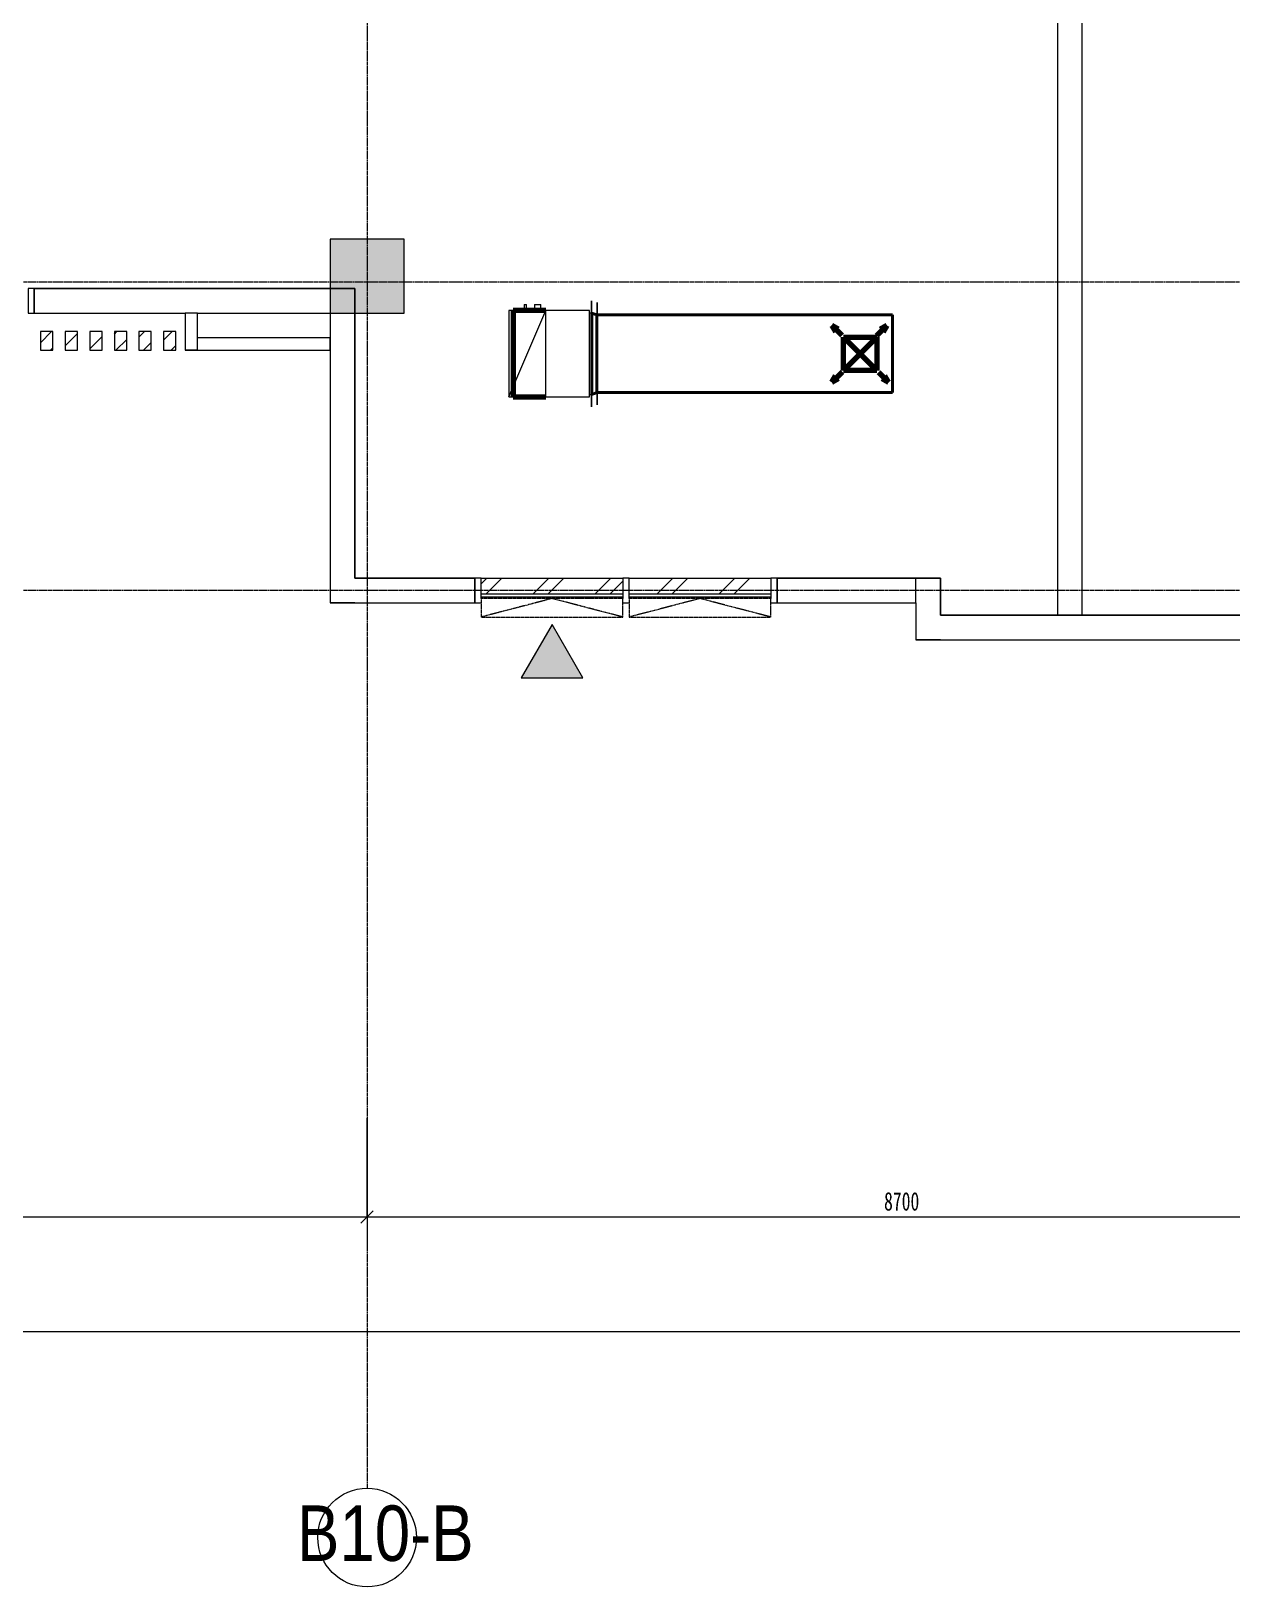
# Model space of a CAD drawing. Header units: millimetres. Extents: x 147619 to 200208, y -27981 to 8299.
# Drawn here: x 162575 to 172314, y -27981 to -15363 of the extents above; entities that cross this region are included whole.
import ezdxf

# ---------------------------------------------------------------- set-up
doc = ezdxf.new("R2010")
doc.units = ezdxf.units.MM
doc.linetypes.add('TJ Dash', pattern=[1.6, 1, -0.6])
doc.linetypes.add('轴网线', pattern=[22.24, 12.7, -3.18, 3.18, -3.18])
doc.layers.add('0-1', color=7, linetype='Continuous', lineweight=5)
doc.layers.add('A-ANNO-DIMS-100', color=7, linetype='Continuous', lineweight=5)
for name, color, linetype, lineweight, true_color in [('0-2', 7, 'Continuous', 5, 0x515151), ('A-ANNO-DIMS-1', 7, 'Continuous', 5, 0x5151ff), ('A-DETL-GENF-1', 7, 'Continuous', 5, 0xe1e1e1), ('A-DETL-GENF-2', 7, 'Continuous', 5, 0x515151), ('A-DETL-MEDM-1', 7, 'Continuous', 5, 0x515151), ('A-DETL-WIDE-1', 4, 'Continuous', 80, 0x00ffff), ('A-DETL-WIDE-3', 150, 'Continuous', 80, 0x007fff), ('A-FLOR-1', 7, 'Continuous', 5, 0x7f7f7f), ('A-GENM-1', 7, 'Continuous', 5, 0xff8888), ('A-GLAZ-1', 7, 'TJ Dash', 5, 0x515151), ('A-GLAZ-2', 7, 'Continuous', 5, 0x515151), ('A-GLAZ-CURT-1', 7, 'Continuous', 5, 0x515151), ('A-GLAZ-CWMG-1', 7, 'Continuous', 5, 0x515151), ('A-GLAZ-CWMG-2', 7, 'Continuous', 5, 0x8b8b8b), ('A-WALL-1', 7, 'Continuous', 5, 0x515151), ('M-EQPM-1', 4, 'Continuous', 5, 0x00ffff), ('M-EQPM-2', 4, 'Continuous', 80, 0x00ffff), ('M-HVAC-CDFF-4', 150, 'Continuous', 80, 0x007fff), ('M-HVAC-DUCT-7', 150, 'Continuous', 40, 0x007fff), ('M-HVAC-DUCT-8', 150, 'Continuous', 80, 0x007fff), ('M-HVAC-DUCT-9', 150, 'Continuous', 5, 0x007fff), ('M-HVAC-DUCT-ANNO-3', 6, 'Continuous', 5, 0xff00ff), ('S-GRID-1', 7, '轴网线', 5, 0x5151ff), ('S-GRID-IDEN-1', 7, 'Continuous', 5, 0x515151), ('S-GRID-IDEN-2', 7, 'Continuous', 5, 0x5151ff)]:
    doc.layers.add(name, color=color, linetype=linetype, lineweight=lineweight, true_color=true_color)
doc.styles.add('TJ_FangSong_Narrow', font='', dxfattribs={"height": 450})
doc.styles.add('仿宋_1', font='', dxfattribs={"width": 0.7, "height": 150})
doc.styles.get('TJ_FangSong_Narrow').set_extended_font_data('TJ_FangSong_Narrow')
doc.styles.get('仿宋_1').set_extended_font_data('FangSong')
doc.dimstyles.new('对角线_-_1_5mm_仿宋_1', dxfattribs={"dimscale": 304.8, "dimtxt": 193.128667, "dimasz": 0.328084, "dimexe": 0.82021, "dimexo": 0.0625, "dimgap": 0.065617, "dimtad": 1, "dimdec": 0, "dimdsep": 46, "dimtxsty": '仿宋_1', "dimblk1": 'OBLIQUE', "dimblk2": 'OBLIQUE', "dimsah": 1, "dimcen": 0.09, "dimdle": 0.656168, "dimazin": 0, "dimtfac": 1, "dimtdec": 4, "dimtix": 1, "dimtmove": 0, "dimatfit": 3, "dimfxl": 2.624672, "dimfxlon": 1, "dimtvp": 1, "dimtolj": 1, "dimtzin": 0, "dimarcsym": 2})
pattern_1 = [(45, (0, 0), (-251.4472, 251.4472), []), (45, (0, 381), (-251.4472, 251.4472), [])]

# ---------------------------------------------------------------- blocks, each defined once
blk = doc.blocks.new('矩形竖梃 - 100_100mm 木色铝方通-V50-10-003 三层空调通风平面图')
at = {"layer": 'A-GLAZ-CWMG-1'}
h = blk.add_hatch(dxfattribs=at)
h.set_pattern_fill('FP_52', color=256, style=0, pattern_type=2)
h.set_pattern_definition([(135, (163700.01, 17950), (-70.71068, -70.71068), [])])
h.paths.add_polyline_path([(-50, 0), (-50, 150), (50, 150), (50, 0)], flags=0)
for p, q in [((-50, 150), (50, 150)), ((-50, 0), (-50, 150)), ((50, 150), (50, 0)), ((50, 0), (-50, 0))]:
    blk.add_line(p, q, dxfattribs=at)
blk = doc.blocks.new('矩形竖梃 - 100_100mm 木色铝方通-V51-10-003 三层空调通风平面图')
at = {"layer": 'A-GLAZ-CWMG-1'}
h = blk.add_hatch(dxfattribs=at)
h.set_pattern_fill('FP_53', color=256, style=0, pattern_type=2)
h.set_pattern_definition([(135, (163500.01, 17950), (-70.71068, -70.71068), [])])
h.paths.add_polyline_path([(-50, 0), (-50, 150), (50, 150), (50, 0)], flags=0)
for p, q in [((-50, 150), (50, 150)), ((-50, 0), (-50, 150)), ((50, 150), (50, 0)), ((50, 0), (-50, 0))]:
    blk.add_line(p, q, dxfattribs=at)
blk = doc.blocks.new('矩形竖梃 - 100_100mm 木色铝方通-V52-10-003 三层空调通风平面图')
at = {"layer": 'A-GLAZ-CWMG-1'}
h = blk.add_hatch(dxfattribs=at)
h.set_pattern_fill('FP_54', color=256, style=0, pattern_type=2)
h.set_pattern_definition([(135, (163300.01, 17950), (-70.71068, -70.71068), [])])
h.paths.add_polyline_path([(-50, 0), (-50, 150), (50, 150), (50, 0)], flags=0)
for p, q in [((-50, 150), (50, 150)), ((-50, 0), (-50, 150)), ((50, 150), (50, 0)), ((50, 0), (-50, 0))]:
    blk.add_line(p, q, dxfattribs=at)
blk = doc.blocks.new('矩形竖梃 - 100_100mm 木色铝方通-V53-10-003 三层空调通风平面图')
at = {"layer": 'A-GLAZ-CWMG-1'}
h = blk.add_hatch(dxfattribs=at)
h.set_pattern_fill('FP_55', color=256, style=0, pattern_type=2)
h.set_pattern_definition([(135, (163100.01, 17950), (-70.71068, -70.71068), [])])
h.paths.add_polyline_path([(-50, 0), (-50, 150), (50, 150), (50, 0)], flags=0)
for p, q in [((-50, 150), (50, 150)), ((-50, 0), (-50, 150)), ((50, 150), (50, 0)), ((50, 0), (-50, 0))]:
    blk.add_line(p, q, dxfattribs=at)
blk = doc.blocks.new('矩形竖梃 - 100_100mm 木色铝方通-V54-10-003 三层空调通风平面图')
at = {"layer": 'A-GLAZ-CWMG-1'}
h = blk.add_hatch(dxfattribs=at)
h.set_pattern_fill('FP_56', color=256, style=0, pattern_type=2)
h.set_pattern_definition([(135, (162900.01, 17950), (-70.71068, -70.71068), [])])
h.paths.add_polyline_path([(-50, 0), (-50, 150), (50, 150), (50, 0)], flags=0)
for p, q in [((-50, 150), (50, 150)), ((-50, 0), (-50, 150)), ((50, 150), (50, 0)), ((50, 0), (-50, 0))]:
    blk.add_line(p, q, dxfattribs=at)
blk = doc.blocks.new('矩形竖梃 - 100_100mm 木色铝方通-V55-10-003 三层空调通风平面图')
at = {"layer": 'A-GLAZ-CWMG-1'}
h = blk.add_hatch(dxfattribs=at)
h.set_pattern_fill('FP_57', color=256, style=0, pattern_type=2)
h.set_pattern_definition([(135, (162700.01, 17950), (-70.71068, -70.71068), [])])
h.paths.add_polyline_path([(-50, 0), (-50, 150), (50, 150), (50, 0)], flags=0)
for p, q in [((-50, 150), (50, 150)), ((-50, 0), (-50, 150)), ((50, 150), (50, 0)), ((50, 0), (-50, 0))]:
    blk.add_line(p, q, dxfattribs=at)
blk = doc.blocks.new('矩形竖梃 - 50_200mm 长方形-2182457-10-003 三层空调通风平面图')
at = {"layer": 'A-GLAZ-CWMG-1'}
for p, q in [((0, 200), (-50, 200)), ((-50, 200), (-50, 0)), ((0, 0), (0, 200)), ((-50, 0), (0, 0))]:
    blk.add_line(p, q, dxfattribs=at)
blk = doc.blocks.new('系统嵌板 - TJ玻璃_30-3132464-10-003 三层空调通风平面图')
at = {"layer": 'A-GLAZ-CURT-1'}
blk.add_line((12, -50), (12, -80), dxfattribs=at)
blk = doc.blocks.new('窗嵌板_50-70系列上悬铝窗-zx - 50 系列-3132378-10-003 三层空调通风平面图')
at = {"layer": 'A-GLAZ-1'}
for p, q in [((575, 115), (-575, 115)), ((-575, 115), (-575, -35)), ((-575, 115), (0, -35)), ((0, -35), (575, 115)), ((575, -35), (575, 115)), ((-575, -35), (575, -35))]:
    blk.add_line(p, q, dxfattribs=at)
at = {"layer": 'A-GLAZ-2'}
for p, q in [((-575, -72), (-575, -47)), ((-575, -47), (575, -47)), ((575, -72), (-575, -72)), ((575, -47), (575, -72))]:
    blk.add_line(p, q, dxfattribs=at)
blk = doc.blocks.new('矩形竖梃 - 50_200mm 长方形-3132380-10-003 三层空调通风平面图')
at = {"layer": 'A-GLAZ-CWMG-1'}
for p, q in [((-50, 200), (0, 200)), ((-50, 72), (-50, 200)), ((0, 200), (0, 0)), ((-50, 35), (-50, 47)), ((0, 0), (-50, 0))]:
    blk.add_line(p, q, dxfattribs=at)
blk = doc.blocks.new('矩形竖梃 - 50_200mm 长方形-3132376-10-003 三层空调通风平面图')
at = {"layer": 'A-GLAZ-CWMG-1'}
for p, q in [((-25, 200), (25, 200)), ((-25, 72.5), (-25, 200)), ((25, 200), (25, 72.5)), ((-25, 35), (-25, 47.5)), ((25, 0), (-25, 0)), ((25, 47.5), (25, 35))]:
    blk.add_line(p, q, dxfattribs=at)
blk = doc.blocks.new('矩形竖梃 - 50_200mm 长方形-3132377-10-003 三层空调通风平面图')
at = {"layer": 'A-GLAZ-CWMG-1'}
for p, q in [((-25, 200), (25, 200)), ((-25, 72.5), (-25, 200)), ((25, 200), (25, 0)), ((-25, 35), (-25, 47.5)), ((25, 0), (-25, 0))]:
    blk.add_line(p, q, dxfattribs=at)
blk = doc.blocks.new('矩形竖梃 - 50_200mm 长方形-3132381-10-003 三层空调通风平面图')
at = {"layer": 'A-GLAZ-CWMG-1'}
for p, q in [((0, 200), (-50, 200)), ((-50, 200), (-50, 72.5)), ((0, 0), (0, 200)), ((-50, 47.5), (-50, 35)), ((-50, 0), (0, 0))]:
    blk.add_line(p, q, dxfattribs=at)
blk = doc.blocks.new('矩形竖梃 - 50_200mm 长方形-V195-10-003 三层空调通风平面图')
at = {"layer": 'A-GLAZ-CWMG-2'}
h = blk.add_hatch(dxfattribs=at)
h.set_pattern_fill('FP_134', color=256, style=0, pattern_type=2)
h.set_pattern_definition(pattern_1)
h.paths.add_polyline_path([(167375, -19965), (167375, -19952), (166225, -19952), (166225, -19965)], flags=0)
h.paths.add_polyline_path([(167375, -19927), (167375, -19800), (166225, -19800), (166225, -19927)], flags=0)
at = {"layer": 'A-GLAZ-CWMG-1'}
blk.add_line((166225, -19800), (167375, -19800), dxfattribs=at)
blk = doc.blocks.new('矩形竖梃 - 50_200mm 长方形-V196-10-003 三层空调通风平面图')
at = {"layer": 'A-GLAZ-CWMG-2'}
h = blk.add_hatch(dxfattribs=at)
h.set_pattern_fill('FP_134', color=256, style=0, pattern_type=2)
h.set_pattern_definition(pattern_1)
h.paths.add_polyline_path([(168575, -19965), (168575, -19952), (167425, -19952), (167425, -19965), (168337, -19965)], flags=0)
h.paths.add_polyline_path([(168575, -19927), (168575, -19800), (167425, -19800), (167425, -19927), (168337, -19927)], flags=0)
at = {"layer": 'A-GLAZ-CWMG-1'}
blk.add_line((167425, -19800), (168575, -19800), dxfattribs=at)
blk = doc.blocks.new('标记_消防救援窗_平立面联动 - 标记_消防救援窗_平立面联动-1856936-10-003 三层空调通风平面图')
at = {"layer": 'A-GENM-1'}
blk.add_hatch(color=256, dxfattribs=at).paths.add_polyline_path([(250, -933), (0, -500), (-250, -933)], flags=0)
at = {"layer": 'A-DETL-GENF-2'}
for p, q in [((0, -500), (-250, -933)), ((250, -933), (0, -500)), ((-250, -933), (250, -933))]:
    blk.add_line(p, q, dxfattribs=at)
blk = doc.blocks.new('DIMBLOCK12-10-003 三层空调通风平面图')
at = {"layer": 'A-ANNO-DIMS-100', "color": 173, "true_color": 0x5151ff, "transparency": 16777216}
for p, q in [((156600, -24180), (156600, -25230)), ((156600, -24980), (156600, -24180)), ((165300, -24180), (165300, -25230)), ((165300, -24980), (165300, -24180)), ((156400, -24980), (165300, -24980)), ((156600, -24980), (156550, -25030)), ((156600, -24980), (156650, -24930)), ((165300, -24980), (165250, -25030)), ((165300, -24980), (165350, -24930))]:
    blk.add_line(p, q, dxfattribs=at)
at = {"layer": 'A-ANNO-DIMS-100', "color": 0, "transparency": 16777216, "insert": (160793, -24779), "char_height": 150, "width": 377.27, "attachment_point": 1, "line_spacing_factor": 0.898273, "style": '仿宋_1'}
blk.add_mtext('8700', dxfattribs=at)
blk = doc.blocks.new('_Oblique')
at = {"color": 0, "linetype": 'ByBlock', "lineweight": -2}
blk.add_line((-0.5, -0.5), (0.5, 0.5), dxfattribs=at)
blk = doc.blocks.new('DIMBLOCK13-10-003 三层空调通风平面图')
at = {"layer": 'A-ANNO-DIMS-100', "color": 173, "true_color": 0x5151ff, "transparency": 16777216}
for p, q in [((165300, -24180), (165300, -25230)), ((165300, -24980), (165300, -24180)), ((174000, -24180), (174000, -25230)), ((174000, -24980), (174000, -24180)), ((165300, -24980), (165250, -25030)), ((165300, -24980), (165350, -24930)), ((165300, -24980), (174000, -24980)), ((174000, -24980), (173950, -25030)), ((174000, -24980), (174050, -24930))]:
    blk.add_line(p, q, dxfattribs=at)
at = {"layer": 'A-ANNO-DIMS-100', "color": 0, "transparency": 16777216, "insert": (169493, -24779), "char_height": 150, "width": 377.27, "attachment_point": 1, "line_spacing_factor": 0.898273, "style": '仿宋_1'}
blk.add_mtext('8700', dxfattribs=at)
blk = doc.blocks.new('DIMBLOCK16-10-003 三层空调通风平面图')
at = {"layer": 'A-ANNO-DIMS-100', "color": 173, "true_color": 0x5151ff, "transparency": 16777216}
for p, q in [((191400, -23050), (191400, -26159)), ((191400, -25909), (191400, -23050)), ((156600, -25109), (156600, -26159)), ((156600, -25909), (156600, -25109)), ((156600, -25909), (156650, -25859)), ((191400, -25909), (191450, -25859)), ((156400, -25909), (191600, -25909)), ((156600, -25909), (156550, -25959)), ((191400, -25909), (191350, -25959))]:
    blk.add_line(p, q, dxfattribs=at)
at = {"layer": 'A-ANNO-DIMS-100', "color": 0, "transparency": 16777216, "insert": (173804, -25707), "char_height": 150, "width": 471.59, "attachment_point": 1, "line_spacing_factor": 0.898273, "style": '仿宋_1'}
blk.add_mtext('34800', dxfattribs=at)
blk = doc.blocks.new('轴网 - R4_0-512320-10-003 三层空调通风平面图')
at = {"layer": 'S-GRID-IDEN-2'}
blk.add_circle((0, 0), 4, dxfattribs=at)
blk = doc.blocks.new('M_多联机 - 室内机 - 静音型 - 天花板内藏风管式下回风 - 4_5 kW-V222-10-003 三层空调通风平面图')
at = {"layer": 'A-DETL-WIDE-1'}
for p, q in [((350, 310), (-350, 310)), ((-350, 310), (-350, 44)), ((350, 44), (350, 310))]:
    blk.add_line(p, q, dxfattribs=at)
at = {"layer": 'M-EQPM-1'}
for p, q in [((400, 220), (350, 220)), ((350, 200), (400, 200)), ((400, 135), (350, 135)), ((400, 220), (400, 200)), ((400, 135), (400, 85)), ((-350, 44), (-350, -310)), ((350, 85), (400, 85)), ((350, -210), (350, 44)), ((350, -310), (350, -210)), ((-350, -310), (349, -310)), ((-330, -310), (-330, -330)), ((330, -330), (-330, -330)), ((330, -330), (330, -310)), ((349, -310), (350, -310))]:
    blk.add_line(p, q, dxfattribs=at)
blk = doc.blocks.new('过渡件_矩形变径管_角度_法兰 - 45 度-V223-10-003 三层空调通风平面图')
at = {"layer": 'A-DETL-WIDE-3'}
for p, q in [((0, 330), (3, 329)), ((3, -329), (0, -330))]:
    blk.add_line(p, q, dxfattribs=at)
at = {"layer": 'M-HVAC-DUCT-7'}
for p, q in [((3, 330), (43, 315)), ((3, -330), (3, 330)), ((23, 322), (46, 315)), ((43, 315), (43, -315)), ((43, -315), (3, -330)), ((46, -315), (23, -323))]:
    blk.add_line(p, q, dxfattribs=at)
at = {"layer": 'M-HVAC-DUCT-9'}
for p, q in [((0, 330), (0, 430)), ((0, 430), (0, -430)), ((46, 415), (46, 315)), ((46, -415), (46, 415)), ((0, -430), (0, -330)), ((46, -315), (46, -415))]:
    blk.add_line(p, q, dxfattribs=at)
blk = doc.blocks.new('C4_方形散流器 - 270x270-2857066-10-003 三层空调通风平面图')
at = {"layer": 'A-DETL-WIDE-3'}
for p, q in [((-178, 200), (-230, 229)), ((-230, 229), (-200, 178)), ((-148, 148), (-230, 229)), ((-178, 200), (-230, 229)), ((-230, 229), (-200, 178)), ((-200, 200), (-178, 200)), ((-200, 178), (-200, 200)), ((-200, 178), (-200, 200)), ((-200, 200), (-178, 200)), ((135, 135), (-135, -135)), ((-135, 135), (135, -135)), ((-135, -135), (-135, 135)), ((-135, 135), (135, 135)), ((135, 148), (216, 229)), ((135, 135), (135, -135)), ((165, 200), (216, 229)), ((216, 229), (165, 200)), ((186, 200), (165, 200)), ((165, 200), (186, 200)), ((216, 229), (186, 178)), ((186, 178), (216, 229)), ((186, 178), (186, 200)), ((186, 200), (186, 178)), ((-148, -148), (-230, -230)), ((-230, -230), (-200, -178)), ((-200, -178), (-230, -230)), ((-178, -200), (-230, -230)), ((-230, -230), (-178, -200)), ((-200, -178), (-200, -200)), ((-200, -200), (-200, -178)), ((-200, -200), (-178, -200)), ((-178, -200), (-200, -200)), ((135, -135), (-135, -135)), ((148, -148), (229, -230)), ((200, -200), (178, -200)), ((178, -200), (229, -230)), ((200, -200), (178, -200)), ((178, -200), (229, -230)), ((200, -178), (200, -200)), ((229, -230), (200, -178)), ((200, -178), (200, -200)), ((229, -230), (200, -178))]:
    blk.add_line(p, q, dxfattribs=at)
blk = doc.blocks.new('YXQH_AR_B9-20_rvt-1-10-003 三层空调通风平面图')
at = {"layer": 'A-DETL-GENF-1'}
h = blk.add_hatch(color=256, dxfattribs=at)
h.paths.add_polyline_path([(182450, -17650), (182950, -17650), (182950, -17150), (182450, -17150)], flags=0)
h.paths.add_polyline_path([(165465.9, -17650), (165600, -17650), (165600, -17050), (165000, -17050), (165000, -17650), (165200, -17650)], flags=0)
h.paths.add_polyline_path([(159500, -17650), (159500, -17200), (159050, -17200), (159050, -17525), (159056, -17525), (159056, -17575), (159050, -17575), (159050, -17650), (159250, -17650)], flags=0)
h.paths.add_polyline_path([(174300, -17650), (174300, -17050), (173700, -17050), (173700, -17650), (174078.7, -17650)], flags=0)
h.paths.add_polyline_path([(170970.6, -9250), (171250, -9250), (171250, -8750), (170750, -8750), (170750, -9250), (170900, -9250)], flags=0)
h.paths.add_polyline_path([(176800, -9050), (176800, -8500), (176300, -8500), (176300, -9050), (176600, -9050)], flags=0)
h.paths.add_polyline_path([(165000, -9000), (165500, -9000), (165500, -8500), (165000, -8500)], flags=0)
h.paths.add_polyline_path([(182691.5, -8950), (182950, -8950), (182950, -8450), (182450, -8450), (182450, -8950)], flags=0)
h.paths.add_polyline_path([(156425, -8950), (156425, -8946), (156475, -8946), (156475, -8950), (156850, -8950), (156850, -8450), (156350, -8450), (156350, -8950)], flags=0)
h.paths.add_polyline_path([(182791.4, -7000), (182950, -7000), (182950, -6500), (182550, -6500.7), (182550, -7000), (182750, -7000)], flags=0)
h.paths.add_polyline_path([(168050, -1530), (168250, -1530), (168250, -1130), (168050, -1130), (168050, -1450)], flags=0)
h.paths.add_polyline_path([(170900, -1530), (171100, -1530), (171100, -1130), (170900, -1130)], flags=0)
h.paths.add_polyline_path([(173750, -1530), (173950, -1530), (173950, -1130), (173750, -1130), (173750, -1450)], flags=0)
h.paths.add_polyline_path([(176400, -350), (176800, -350), (176800, 250), (176200, 250), (176200, -350), (176231.9, -350)], flags=0)
h.paths.add_polyline_path([(165400, -250), (165500, -250), (165500, 250), (165000, 250), (165000, -250), (165240, -250)], flags=0)
h.paths.add_polyline_path([(156408.8, -250), (156850, -250), (156850, 250), (156350, 250), (156350, -250)], flags=0)
h.paths.add_polyline_path([(171093.6, -150), (171100, -150), (171100, 250), (170900, 250), (170900, -150)], flags=0)
h.paths.add_polyline_path([(173750, -150), (173950, -150), (173950, 250), (173750, 250), (173750, 50)], flags=0)
h.paths.add_polyline_path([(168226.5, -150), (168250, -150), (168250, 250), (168050, 250), (168050, -150), (168223.3, -150)], flags=0)
at = {"layer": 'A-DETL-MEDM-1'}
for p, q in [((165600, -17050), (165000, -17050)), ((165000, -17050), (165000, -17450)), ((165600, -17650), (165600, -17050)), ((165000, -17450), (165000, -17650)), ((165000, -17650), (165200, -17650)), ((165200, -17650), (165600, -17650))]:
    blk.add_line(p, q, dxfattribs=at)
at = {"layer": 'A-FLOR-1'}
for p, q in [((162600, -17450), (163825, -17450)), ((163825, -17450), (165200, -17450)), ((165200, -17450), (165200, -19800)), ((165200, -19800), (166175, -19800)), ((168625, -19800), (169950, -19800)), ((169950, -19800), (169950, -20100)), ((169950, -20100), (170900, -20100)), ((170900, -20100), (171100, -20100)), ((171100, -20100), (173200, -20100))]:
    blk.add_line(p, q, dxfattribs=at)
at = {"layer": 'A-WALL-1'}
for p, q in [((170900, -12300), (170900, -20100)), ((171100, -20100), (171100, -12300)), ((165200, -17450), (162600, -17450)), ((162600, -17450), (162600, -17650)), ((165200, -17450), (162600, -17450)), ((162600, -17450), (162600, -17650)), ((165200, -17650), (165200, -17450)), ((165200, -17450), (165200, -17650)), ((162600, -17650), (163825, -17650)), ((162600, -17650), (163825, -17650)), ((163825, -17650), (163825, -17950)), ((163925, -17650), (163825, -17650)), ((163825, -17650), (163825, -17950)), ((163925, -17650), (165000, -17650)), ((163925, -17650), (165000, -17650)), ((163925, -17850), (163925, -17650)), ((163925, -17850), (163925, -17650)), ((165000, -17650), (165000, -17850)), ((165000, -17650), (165000, -17850)), ((165200, -19800), (165200, -17650)), ((165200, -19800), (165200, -17650)), ((163925, -17950), (163925, -17850)), ((165000, -17850), (163925, -17850)), ((165000, -17850), (165000, -17950)), ((165000, -17950), (165000, -17850)), ((163825, -17950), (163925, -17950)), ((163925, -17950), (163825, -17950)), ((163925, -17950), (165000, -17950)), ((165000, -17950), (165000, -20000)), ((165000, -17950), (165000, -20000)), ((166175, -19800), (165200, -19800)), ((166175, -19800), (165200, -19800)), ((166175, -20000), (166175, -19800)), ((166175, -19920), (166175, -19800)), ((169750, -19800), (168625, -19800)), ((168625, -19800), (168625, -20000)), ((168625, -19800), (168625, -20000)), ((169750, -19800), (168625, -19800)), ((169750, -20000), (169750, -19800)), ((169950, -19800), (169750, -19800)), ((169750, -19800), (169950, -19800)), ((169950, -20100), (169950, -19800)), ((169950, -20100), (169950, -19800)), ((166175, -19950), (166175, -19920)), ((165000, -20000), (165200, -20000)), ((165200, -20000), (165000, -20000)), ((165200, -20000), (166175, -20000)), ((165200, -20000), (166175, -20000)), ((166175, -20000), (166175, -19950)), ((168625, -20000), (169750, -20000)), ((168625, -20000), (169750, -20000)), ((169750, -20000), (169750, -20300)), ((169750, -20000), (169750, -20300)), ((170900, -20100), (169950, -20100)), ((170900, -20100), (169950, -20100)), ((171100, -20100), (170900, -20100)), ((170900, -20100), (171100, -20100)), ((173200, -20100), (171100, -20100)), ((173200, -20100), (171100, -20100)), ((169750, -20300), (169950, -20300)), ((169950, -20300), (169750, -20300)), ((169950, -20300), (173200, -20300)), ((169950, -20300), (173200, -20300))]:
    blk.add_line(p, q, dxfattribs=at)
at = {"layer": 'S-GRID-1'}
for p, q in [((165300, 7499.5), (165300, -27181.2)), ((199020.5, -17400), (148552.6, -17400)), ((199020.5, -19900), (148552.6, -19900))]:
    blk.add_line(p, q, dxfattribs=at)
at = {"layer": '0-2'}
for name, p in [('矩形竖梃 - 50_200mm 长方形-2182457-10-003 三层空调通风平面图', (162600, -17650)), ('矩形竖梃 - 50_200mm 长方形-V195-10-003 三层空调通风平面图', (0, 0)), ('矩形竖梃 - 50_200mm 长方形-V196-10-003 三层空调通风平面图', (0, 0)), ('矩形竖梃 - 50_200mm 长方形-3132381-10-003 三层空调通风平面图', (168625, -20000)), ('标记_消防救援窗_平立面联动 - 标记_消防救援窗_平立面联动-1856936-10-003 三层空调通风平面图', (166800, -19675))]:
    blk.add_blockref(name, p, dxfattribs=at)
at = {"layer": '0-2', "extrusion": (0, 0, -1)}
for name, p in [('矩形竖梃 - 100_100mm 木色铝方通-V55-10-003 三层空调通风平面图', (-162700, -17950)), ('矩形竖梃 - 100_100mm 木色铝方通-V54-10-003 三层空调通风平面图', (-162900, -17950)), ('矩形竖梃 - 100_100mm 木色铝方通-V53-10-003 三层空调通风平面图', (-163100, -17950)), ('矩形竖梃 - 100_100mm 木色铝方通-V52-10-003 三层空调通风平面图', (-163300, -17950)), ('矩形竖梃 - 100_100mm 木色铝方通-V51-10-003 三层空调通风平面图', (-163500, -17950)), ('矩形竖梃 - 100_100mm 木色铝方通-V50-10-003 三层空调通风平面图', (-163700, -17950)), ('矩形竖梃 - 50_200mm 长方形-3132380-10-003 三层空调通风平面图', (-166175, -20000)), ('矩形竖梃 - 50_200mm 长方形-3132377-10-003 三层空调通风平面图', (-166200, -20000)), ('矩形竖梃 - 50_200mm 长方形-3132376-10-003 三层空调通风平面图', (-167400, -20000))]:
    blk.add_blockref(name, p, dxfattribs=at)
at = {"layer": '0-2', "rotation": 180}
for name, p in [('系统嵌板 - TJ玻璃_30-3132464-10-003 三层空调通风平面图', (166187.5, -20000)), ('窗嵌板_50-70系列上悬铝窗-zx - 50 系列-3132378-10-003 三层空调通风平面图', (166800, -20000)), ('窗嵌板_50-70系列上悬铝窗-zx - 50 系列-3132378-10-003 三层空调通风平面图', (168000, -20000))]:
    blk.add_blockref(name, p, dxfattribs=at)
at = {"layer": '0-2', "xscale": 99.99999999999993, "yscale": 99.99999999999993, "zscale": 99.99999999999993, "rotation": 180}
blk.add_blockref('轴网 - R4_0-512320-10-003 三层空调通风平面图', (165300, -27581.2), dxfattribs=at)
at = {"layer": 'S-GRID-IDEN-1', "insert": (164731.7, -27320.7), "char_height": 450, "width": 1370.886, "attachment_point": 1, "style": 'TJ_FangSong_Narrow'}
blk.add_mtext('B10-B', dxfattribs=at)
at = {"layer": 'A-ANNO-DIMS-1'}
for base, p1, p2, override, picture, middle in [((191400, -25908.9), (156600, -25108.9), (191400, -23050), {"dimpost": '<>', "dimfxl": 34860.853844}, 'DIMBLOCK16-10-003 三层空调通风平面图', (174000, -25813.1)), ((165300, -24980.2), (156600, -24180.2), (165300, -24180.2), {"dimpost": '<>', "dimfxl": 8700}, 'DIMBLOCK12-10-003 三层空调通风平面图', (160950, -24884.4)), ((174000, -24980.2), (165300, -24180.2), (174000, -24180.2), {"dimpost": '<>', "dimfxl": 8700}, 'DIMBLOCK13-10-003 三层空调通风平面图', (169650, -24884.4))]:
    dim = blk.add_linear_dim(base=base, p1=p1, p2=p2, dimstyle='对角线_-_1_5mm_仿宋_1', override=override, dxfattribs=at)
    dim.commit()
    dim.dimension.update_dxf_attribs({"geometry": picture, "text_midpoint": middle})

msp = doc.modelspace()

# ---------------------------------------------------------------- linework, layer by layer
at = {"layer": 'M-HVAC-DUCT-7'}
for p, q in [((167163.6, -18294.8), (167163.6, -17664.8)), ((169561.2, -17664.8), (167163.6, -17664.8)), ((169561.2, -17664.8), (169561.2, -18294.8)), ((169561.2, -18294.8), (167163.6, -18294.8))]:
    msp.add_line(p, q, dxfattribs=at)
at = {"layer": 'M-HVAC-DUCT-ANNO-3'}
for p, q in [((166450, -18329.8), (166750, -17629.8)), ((166450, -17629.8), (166450, -18329.8)), ((166750, -17629.8), (166450, -17629.8)), ((166750, -18329.8), (166750, -17629.8)), ((166450, -18329.8), (166750, -18329.8))]:
    msp.add_line(p, q, dxfattribs=at)

# ---------------------------------------------------------------- block references
at = {"layer": '0-1'}
msp.add_blockref('YXQH_AR_B9-20_rvt-1-10-003 三层空调通风平面图', (0, 0), dxfattribs=at)
at = {"layer": 'M-EQPM-2', "rotation": 90.00000000000097}
msp.add_blockref('M_多联机 - 室内机 - 静音型 - 天花板内藏风管式下回风 - 4_5 kW-V222-10-003 三层空调通风平面图', (166793.7, -17979.8), dxfattribs=at)
at = {"layer": 'M-HVAC-CDFF-4'}
msp.add_blockref('C4_方形散流器 - 270x270-2857066-10-003 三层空调通风平面图', (169300, -17979.8), dxfattribs=at)
at = {"layer": 'M-HVAC-DUCT-8'}
msp.add_blockref('过渡件_矩形变径管_角度_法兰 - 45 度-V223-10-003 三层空调通风平面图', (167120.7, -17979.8), dxfattribs=at)

doc.saveas('drawing.dxf')
